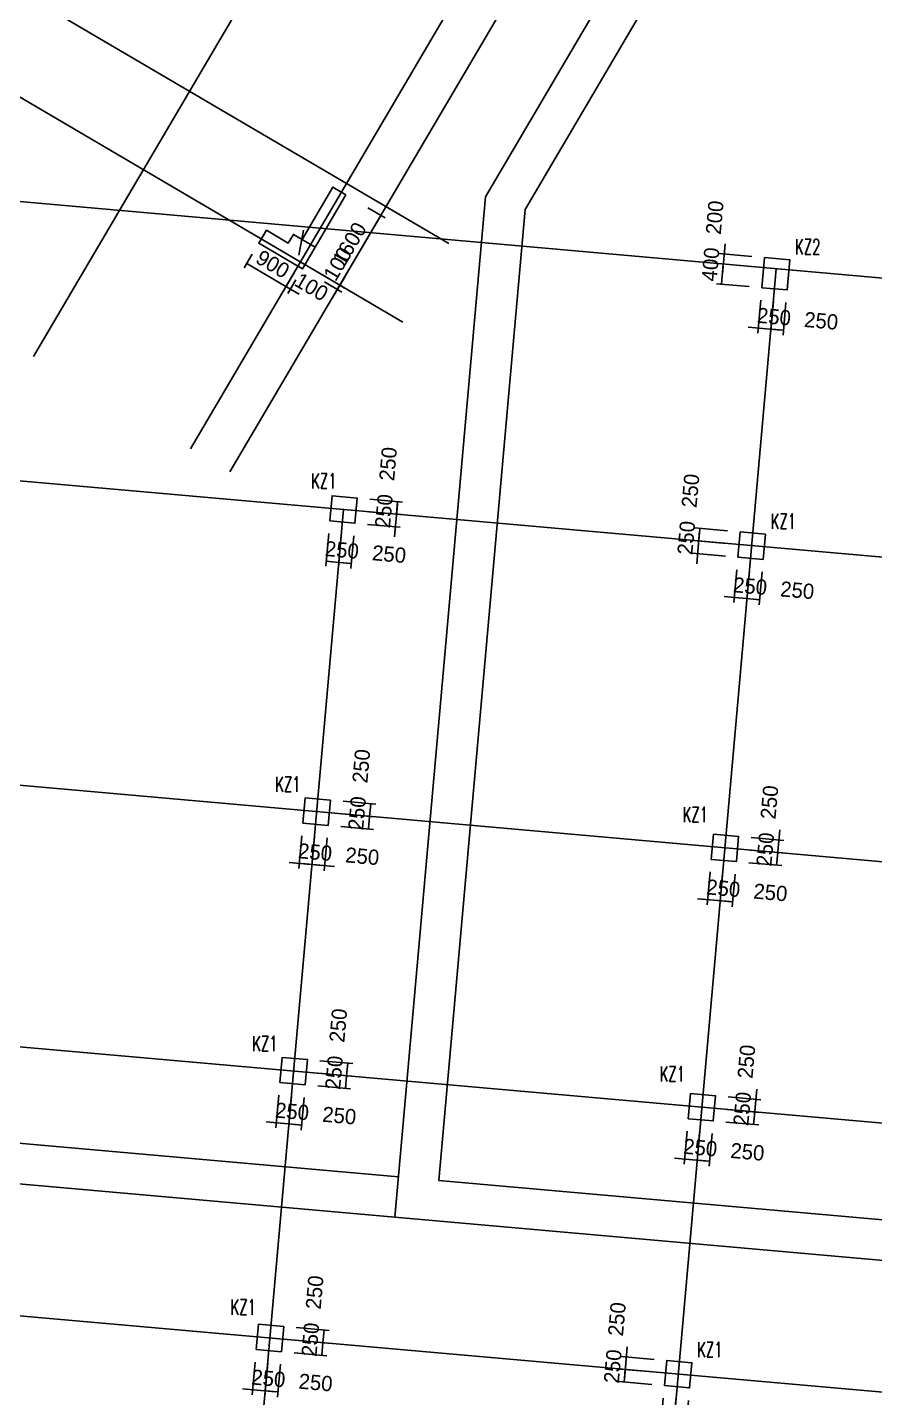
# Model space of a CAD drawing. Extents: x 387171 to 699106, y 11966 to 245688.
# Drawn here: x 621972 to 638718, y 80573 to 107673 of the extents above; entities that cross this region are included whole.
import ezdxf

# ---------------------------------------------------------------- set-up
doc = ezdxf.new("R2010")
doc.units = 0
doc.header["$LTSCALE"] = 100
doc.header["$MEASUREMENT"] = 0
for name, color, linetype in [('b边缘构件', 235, 'Continuous'), ('COLU', 7, 'Continuous'), ('DIM', 3, 'Continuous'), ('DOTE', 253, 'Continuous'), ('NUM', 7, 'Continuous'), ('wall-主楼', 2, 'Continuous'), ('Y阴影', 254, 'Continuous'), ('小尺寸', 4, 'Continuous'), ('边缘构件标注', 1, 'Continuous')]:
    doc.layers.add(name, color=color, linetype=linetype)
doc.styles.add('hztxt', font='hztxt')
doc.styles.get("Standard").update_dxf_attribs({"font": 'standard'})
doc.dimstyles.get("Standard").update_dxf_attribs({"dimtxt": 300, "dimasz": 100, "dimexe": 100, "dimexo": 250, "dimgap": 100, "dimtad": 0, "dimtoh": 1, "dimdec": 0, "dimdsep": 46, "dimcen": 0.09, "dimclrt": 7, "dimadec": 0, "dimazin": 0, "dimtfac": 1, "dimtdec": 4, "dimtofl": 0, "dimtmove": 0, "dimatfit": 3, "dimfxl": 1, "dimtolj": 1, "dimtzin": 0, "dimarcsym": 0})

# ---------------------------------------------------------------- blocks, each defined once
blk = doc.blocks.new('*D1763')
at = {"layer": '小尺寸', "color": 0, "linetype": 'ByBlock', "lineweight": -2}
for p, q in [((626416, 103188), (626256, 102916)), ((626307, 103002), (627083, 102546)), ((627243, 102818), (627032, 102460))]:
    blk.add_line(p, q, dxfattribs=at)
for points in [[(626307, 103002), (626402, 102966), (626385, 102937)], [(627083, 102546), (626988, 102582), (627005, 102611)]]:
    blk.add_solid(points, dxfattribs=at)
at = {"layer": '小尺寸', "color": 7, "linetype": 'Continuous', "lineweight": -2, "insert": (626822, 102990), "char_height": 300, "width": 556.67, "attachment_point": 5, "rotation": 329.5454, "style": 'hztxt'}
blk.add_mtext('900', dxfattribs=at)
blk = doc.blocks.new('*D1351')
at = {"layer": '小尺寸', "color": 0, "linetype": 'ByBlock', "lineweight": -2}
for p, q in [((627243, 102818), (627032, 102460)), ((626910, 102647), (627341, 102394)), ((627278, 102681), (627118, 102409))]:
    blk.add_line(p, q, dxfattribs=at)
for points in [[(627083, 102546), (626988, 102582), (627005, 102611)], [(627169, 102495), (627264, 102459), (627247, 102430)]]:
    blk.add_solid(points, dxfattribs=at)
at = {"layer": '小尺寸', "color": 7, "linetype": 'Continuous', "lineweight": -2, "insert": (627587, 102539), "char_height": 300, "width": 476.67, "attachment_point": 5, "rotation": 329.5454, "style": 'hztxt'}
blk.add_mtext('100', dxfattribs=at)
blk = doc.blocks.new('*D914')
at = {"layer": '小尺寸', "color": 0, "linetype": 'ByBlock', "lineweight": -2}
for p, q in [((627806, 102777), (628235, 102525)), ((627997, 102317), (628250, 102748)), ((627842, 102640), (628184, 102439))]:
    blk.add_line(p, q, dxfattribs=at)
for points in [[(628098, 102489), (628062, 102395), (628033, 102411)], [(628149, 102575), (628185, 102670), (628214, 102653)]]:
    blk.add_solid(points, dxfattribs=at)
at = {"layer": '小尺寸', "color": 7, "linetype": 'Continuous', "lineweight": -2, "insert": (628105, 102994), "char_height": 300, "width": 476.67, "attachment_point": 5, "rotation": 59.5454, "style": 'hztxt'}
blk.add_mtext('100', dxfattribs=at)
blk = doc.blocks.new('*D497')
at = {"layer": '小尺寸', "color": 0, "linetype": 'ByBlock', "lineweight": -2}
for p, q in [((628703, 104105), (629046, 103904)), ((628149, 102575), (628960, 103955)), ((627806, 102777), (628235, 102525))]:
    blk.add_line(p, q, dxfattribs=at)
for points in [[(628960, 103955), (628923, 103860), (628895, 103877)], [(628149, 102575), (628185, 102670), (628214, 102653)]]:
    blk.add_solid(points, dxfattribs=at)
at = {"layer": '小尺寸', "color": 7, "linetype": 'Continuous', "lineweight": -2, "insert": (628339, 103392), "char_height": 300, "width": 685, "attachment_point": 5, "rotation": 59.5454, "style": 'hztxt'}
blk.add_mtext('1600', dxfattribs=at)
blk = doc.blocks.new('*D2643')
at = {"layer": 'DIM', "color": 0, "linetype": 'ByBlock', "lineweight": -2}
for p, q in [((627927, 97662), (627869, 97014)), ((628176, 97639), (628118, 96992)), ((627878, 97114), (628127, 97092))]:
    blk.add_line(p, q, dxfattribs=at)
for points in [[(627878, 97114), (627979, 97121), (627976, 97088)], [(628127, 97092), (628026, 97084), (628029, 97117)]]:
    blk.add_solid(points, dxfattribs=at)
at = {"layer": 'DIM', "color": 7, "linetype": 'Continuous', "lineweight": -2, "insert": (628189, 97337), "char_height": 300, "width": 566.67, "attachment_point": 5, "rotation": 354.9316, "style": 'hztxt'}
blk.add_mtext('250', dxfattribs=at)
blk = doc.blocks.new('*D2198')
at = {"layer": 'DIM', "color": 0, "linetype": 'ByBlock', "lineweight": -2}
for p, q in [((628176, 97639), (628118, 96992)), ((628425, 97617), (628367, 96970)), ((628127, 97092), (628376, 97069))]:
    blk.add_line(p, q, dxfattribs=at)
for points in [[(628127, 97092), (628228, 97099), (628225, 97066)], [(628376, 97069), (628275, 97062), (628278, 97095)]]:
    blk.add_solid(points, dxfattribs=at)
at = {"layer": 'DIM', "color": 7, "linetype": 'Continuous', "lineweight": -2, "insert": (629122, 97254), "char_height": 300, "width": 566.67, "attachment_point": 5, "rotation": 354.9316, "style": 'hztxt'}
blk.add_mtext('250', dxfattribs=at)
blk = doc.blocks.new('*D2151')
at = {"layer": 'DIM', "color": 0, "linetype": 'ByBlock', "lineweight": -2}
for p, q in [((629226, 97596), (629284, 98244)), ((628696, 97844), (629343, 97787)), ((628718, 98093), (629366, 98036))]:
    blk.add_line(p, q, dxfattribs=at)
for points in [[(629266, 98045), (629258, 98146), (629291, 98143)], [(629244, 97796), (629252, 97695), (629218, 97698)]]:
    blk.add_solid(points, dxfattribs=at)
at = {"layer": 'DIM', "color": 7, "linetype": 'Continuous', "lineweight": -2, "insert": (629020, 98107), "char_height": 300, "width": 566.67, "attachment_point": 5, "rotation": 84.9316, "style": 'hztxt'}
blk.add_mtext('250', dxfattribs=at)
blk = doc.blocks.new('*D1683')
at = {"layer": 'DIM', "color": 0, "linetype": 'ByBlock', "lineweight": -2}
for p, q in [((628740, 98342), (629388, 98285)), ((629266, 98045), (629288, 98294)), ((628718, 98093), (629366, 98036))]:
    blk.add_line(p, q, dxfattribs=at)
for points in [[(629266, 98045), (629258, 98146), (629291, 98143)], [(629288, 98294), (629296, 98193), (629263, 98196)]]:
    blk.add_solid(points, dxfattribs=at)
at = {"layer": 'DIM', "color": 7, "linetype": 'Continuous', "lineweight": -2, "insert": (629103, 99039), "char_height": 300, "width": 566.67, "attachment_point": 5, "rotation": 84.9316, "style": 'hztxt'}
blk.add_mtext('250', dxfattribs=at)
blk = doc.blocks.new('*D1063')
at = {"layer": 'DIM', "color": 0, "linetype": 'ByBlock', "lineweight": -2}
for p, q in [((635010, 85840), (634953, 85192)), ((635259, 85817), (635202, 85170)), ((634762, 85309), (635410, 85252))]:
    blk.add_line(p, q, dxfattribs=at)
for points in [[(634962, 85292), (634860, 85284), (634863, 85317)], [(635211, 85270), (635312, 85277), (635309, 85244)]]:
    blk.add_solid(points, dxfattribs=at)
at = {"layer": 'DIM', "color": 7, "linetype": 'Continuous', "lineweight": -2, "insert": (635273, 85515), "char_height": 300, "width": 566.67, "attachment_point": 5, "rotation": 354.9316, "style": 'hztxt'}
blk.add_mtext('250', dxfattribs=at)
blk = doc.blocks.new('*D982')
at = {"layer": 'DIM', "color": 0, "linetype": 'ByBlock', "lineweight": -2}
for p, q in [((635259, 85817), (635202, 85170)), ((635508, 85795), (635451, 85148)), ((635211, 85270), (635460, 85247))]:
    blk.add_line(p, q, dxfattribs=at)
for points in [[(635211, 85270), (635312, 85277), (635309, 85244)], [(635460, 85247), (635359, 85240), (635361, 85273)]]:
    blk.add_solid(points, dxfattribs=at)
at = {"layer": 'DIM', "color": 7, "linetype": 'Continuous', "lineweight": -2, "insert": (636205, 85432), "char_height": 300, "width": 566.67, "attachment_point": 5, "rotation": 354.9316, "style": 'hztxt'}
blk.add_mtext('250', dxfattribs=at)
blk = doc.blocks.new('*D581')
at = {"layer": 'DIM', "color": 0, "linetype": 'ByBlock', "lineweight": -2}
for p, q in [((635801, 86271), (636449, 86214)), ((636327, 85974), (636349, 86223)), ((635779, 86022), (636427, 85965))]:
    blk.add_line(p, q, dxfattribs=at)
for points in [[(636349, 86223), (636357, 86122), (636324, 86125)], [(636327, 85974), (636319, 86075), (636353, 86072)]]:
    blk.add_solid(points, dxfattribs=at)
at = {"layer": 'DIM', "color": 7, "linetype": 'Continuous', "lineweight": -2, "insert": (636104, 86285), "char_height": 300, "width": 566.67, "attachment_point": 5, "rotation": 84.9316, "style": 'hztxt'}
blk.add_mtext('250', dxfattribs=at)
blk = doc.blocks.new('*D125')
at = {"layer": 'DIM', "color": 0, "linetype": 'ByBlock', "lineweight": -2}
for p, q in [((635823, 86520), (636471, 86463)), ((636332, 86023), (636389, 86671)), ((635801, 86271), (636449, 86214))]:
    blk.add_line(p, q, dxfattribs=at)
for points in [[(636371, 86472), (636364, 86573), (636397, 86570)], [(636349, 86223), (636357, 86122), (636324, 86125)]]:
    blk.add_solid(points, dxfattribs=at)
at = {"layer": 'DIM', "color": 7, "linetype": 'Continuous', "lineweight": -2, "insert": (636186, 87217), "char_height": 300, "width": 566.67, "attachment_point": 5, "rotation": 84.9316, "style": 'hztxt'}
blk.add_mtext('250', dxfattribs=at)
blk = doc.blocks.new('*D88')
at = {"layer": 'DIM', "color": 0, "linetype": 'ByBlock', "lineweight": -2}
for p, q in [((626942, 86555), (626884, 85908)), ((627191, 86533), (627133, 85886)), ((626694, 86025), (627341, 85967))]:
    blk.add_line(p, q, dxfattribs=at)
for points in [[(626893, 86007), (626792, 86000), (626795, 86033)], [(627142, 85985), (627243, 85993), (627240, 85960)]]:
    blk.add_solid(points, dxfattribs=at)
at = {"layer": 'DIM', "color": 7, "linetype": 'Continuous', "lineweight": -2, "insert": (627204, 86231), "char_height": 300, "width": 566.67, "attachment_point": 5, "rotation": 354.9316, "style": 'hztxt'}
blk.add_mtext('250', dxfattribs=at)
blk = doc.blocks.new('*D2644')
at = {"layer": 'DIM', "color": 0, "linetype": 'ByBlock', "lineweight": -2}
for p, q in [((627191, 86533), (627133, 85886)), ((627440, 86511), (627382, 85863)), ((627142, 85985), (627391, 85963))]:
    blk.add_line(p, q, dxfattribs=at)
for points in [[(627142, 85985), (627243, 85993), (627240, 85960)], [(627391, 85963), (627290, 85955), (627293, 85989)]]:
    blk.add_solid(points, dxfattribs=at)
at = {"layer": 'DIM', "color": 7, "linetype": 'Continuous', "lineweight": -2, "insert": (628137, 86148), "char_height": 300, "width": 566.67, "attachment_point": 5, "rotation": 354.9316, "style": 'hztxt'}
blk.add_mtext('250', dxfattribs=at)
blk = doc.blocks.new('*D2244')
at = {"layer": 'DIM', "color": 0, "linetype": 'ByBlock', "lineweight": -2}
for p, q in [((627711, 86738), (628358, 86680)), ((627733, 86987), (628381, 86929)), ((628259, 86689), (628281, 86938))]:
    blk.add_line(p, q, dxfattribs=at)
for points in [[(628259, 86689), (628251, 86790), (628284, 86787)], [(628281, 86938), (628289, 86837), (628255, 86840)]]:
    blk.add_solid(points, dxfattribs=at)
at = {"layer": 'DIM', "color": 7, "linetype": 'Continuous', "lineweight": -2, "insert": (628035, 87000), "char_height": 300, "width": 566.67, "attachment_point": 5, "rotation": 84.9316, "style": 'hztxt'}
blk.add_mtext('250', dxfattribs=at)
blk = doc.blocks.new('*D2154')
at = {"layer": 'DIM', "color": 0, "linetype": 'ByBlock', "lineweight": -2}
for p, q in [((627755, 87236), (628403, 87178)), ((628281, 86938), (628303, 87187)), ((627733, 86987), (628381, 86929))]:
    blk.add_line(p, q, dxfattribs=at)
for points in [[(628281, 86938), (628273, 87039), (628306, 87036)], [(628303, 87187), (628311, 87086), (628278, 87089)]]:
    blk.add_solid(points, dxfattribs=at)
at = {"layer": 'DIM', "color": 7, "linetype": 'Continuous', "lineweight": -2, "insert": (628118, 87933), "char_height": 300, "width": 566.67, "attachment_point": 5, "rotation": 84.9316, "style": 'hztxt'}
blk.add_mtext('250', dxfattribs=at)
blk = doc.blocks.new('*D1307')
at = {"layer": 'DIM', "color": 0, "linetype": 'ByBlock', "lineweight": -2}
for p, q in [((635764, 103392), (635711, 102794)), ((636276, 102945), (635629, 103002)), ((636294, 103144), (635646, 103201))]:
    blk.add_line(p, q, dxfattribs=at)
for points in [[(635746, 103192), (635738, 103293), (635771, 103290)], [(635728, 102993), (635736, 102892), (635703, 102895)]]:
    blk.add_solid(points, dxfattribs=at)
at = {"layer": 'DIM', "color": 7, "linetype": 'Continuous', "lineweight": -2, "insert": (635559, 103913), "char_height": 300, "width": 566.67, "attachment_point": 5, "rotation": 84.9316, "style": 'hztxt'}
blk.add_mtext('200', dxfattribs=at)
blk = doc.blocks.new('*D1221')
at = {"layer": 'DIM', "color": 0, "linetype": 'ByBlock', "lineweight": -2}
for p, q in [((636276, 102945), (635629, 103002)), ((635728, 102993), (635693, 102595)), ((636241, 102546), (635593, 102604))]:
    blk.add_line(p, q, dxfattribs=at)
for points in [[(635728, 102993), (635736, 102892), (635703, 102895)], [(635693, 102595), (635685, 102696), (635718, 102693)]]:
    blk.add_solid(points, dxfattribs=at)
at = {"layer": 'DIM', "color": 7, "linetype": 'Continuous', "lineweight": -2, "insert": (635477, 102986), "char_height": 300, "width": 576.67, "attachment_point": 5, "rotation": 84.9316, "style": 'hztxt'}
blk.add_mtext('400', dxfattribs=at)
blk = doc.blocks.new('*D800')
at = {"layer": 'DIM', "color": 0, "linetype": 'ByBlock', "lineweight": -2}
for p, q in [((636468, 102275), (636410, 101628)), ((636717, 102253), (636659, 101605)), ((636220, 101745), (636867, 101687))]:
    blk.add_line(p, q, dxfattribs=at)
for points in [[(636419, 101727), (636318, 101719), (636321, 101753)], [(636668, 101705), (636769, 101713), (636766, 101680)]]:
    blk.add_solid(points, dxfattribs=at)
at = {"layer": 'DIM', "color": 7, "linetype": 'Continuous', "lineweight": -2, "insert": (636730, 101951), "char_height": 300, "width": 566.67, "attachment_point": 5, "rotation": 354.9316, "style": 'hztxt'}
blk.add_mtext('250', dxfattribs=at)
blk = doc.blocks.new('*D351')
at = {"layer": 'DIM', "color": 0, "linetype": 'ByBlock', "lineweight": -2}
for p, q in [((636717, 102253), (636659, 101605)), ((636966, 102231), (636908, 101583)), ((636668, 101705), (636917, 101683))]:
    blk.add_line(p, q, dxfattribs=at)
for points in [[(636668, 101705), (636769, 101713), (636766, 101680)], [(636917, 101683), (636816, 101675), (636819, 101708)]]:
    blk.add_solid(points, dxfattribs=at)
at = {"layer": 'DIM', "color": 7, "linetype": 'Continuous', "lineweight": -2, "insert": (637663, 101868), "char_height": 300, "width": 566.67, "attachment_point": 5, "rotation": 354.9316, "style": 'hztxt'}
blk.add_mtext('250', dxfattribs=at)
blk = doc.blocks.new('*D2490')
at = {"layer": 'DIM', "color": 0, "linetype": 'ByBlock', "lineweight": -2}
for p, q in [((635812, 97715), (635165, 97772)), ((635265, 97764), (635242, 97515)), ((635790, 97466), (635143, 97523))]:
    blk.add_line(p, q, dxfattribs=at)
for points in [[(635242, 97515), (635235, 97616), (635268, 97613)], [(635265, 97764), (635272, 97663), (635239, 97666)]]:
    blk.add_solid(points, dxfattribs=at)
at = {"layer": 'DIM', "color": 7, "linetype": 'Continuous', "lineweight": -2, "insert": (635080, 98509), "char_height": 300, "width": 566.67, "attachment_point": 5, "rotation": 84.9316, "style": 'hztxt'}
blk.add_mtext('250', dxfattribs=at)
blk = doc.blocks.new('*D2008')
at = {"layer": 'DIM', "color": 0, "linetype": 'ByBlock', "lineweight": -2}
for p, q in [((635260, 97714), (635203, 97066)), ((635790, 97466), (635143, 97523)), ((635768, 97217), (635121, 97274))]:
    blk.add_line(p, q, dxfattribs=at)
for points in [[(635242, 97515), (635235, 97616), (635268, 97613)], [(635220, 97266), (635228, 97165), (635195, 97167)]]:
    blk.add_solid(points, dxfattribs=at)
at = {"layer": 'DIM', "color": 7, "linetype": 'Continuous', "lineweight": -2, "insert": (634997, 97577), "char_height": 300, "width": 566.67, "attachment_point": 5, "rotation": 84.9316, "style": 'hztxt'}
blk.add_mtext('250', dxfattribs=at)
blk = doc.blocks.new('*D1974')
at = {"layer": 'DIM', "color": 0, "linetype": 'ByBlock', "lineweight": -2}
for p, q in [((635995, 96946), (635938, 96298)), ((636244, 96924), (636187, 96276)), ((635747, 96416), (636395, 96358))]:
    blk.add_line(p, q, dxfattribs=at)
for points in [[(635947, 96398), (635846, 96390), (635848, 96423)], [(636196, 96376), (636297, 96384), (636294, 96351)]]:
    blk.add_solid(points, dxfattribs=at)
at = {"layer": 'DIM', "color": 7, "linetype": 'Continuous', "lineweight": -2, "insert": (636258, 96621), "char_height": 300, "width": 566.67, "attachment_point": 5, "rotation": 354.9316, "style": 'hztxt'}
blk.add_mtext('250', dxfattribs=at)
blk = doc.blocks.new('*D1524')
at = {"layer": 'DIM', "color": 0, "linetype": 'ByBlock', "lineweight": -2}
for p, q in [((636244, 96924), (636187, 96276)), ((636493, 96902), (636436, 96254)), ((636196, 96376), (636445, 96354))]:
    blk.add_line(p, q, dxfattribs=at)
for points in [[(636196, 96376), (636297, 96384), (636294, 96351)], [(636445, 96354), (636344, 96346), (636347, 96379)]]:
    blk.add_solid(points, dxfattribs=at)
at = {"layer": 'DIM', "color": 7, "linetype": 'Continuous', "lineweight": -2, "insert": (637190, 96539), "char_height": 300, "width": 566.67, "attachment_point": 5, "rotation": 354.9316, "style": 'hztxt'}
blk.add_mtext('250', dxfattribs=at)
blk = doc.blocks.new('*D2024')
at = {"layer": 'DIM', "color": 0, "linetype": 'ByBlock', "lineweight": -2}
for p, q in [((635465, 90969), (635408, 90322)), ((635714, 90947), (635657, 90300)), ((635217, 90439), (635865, 90382))]:
    blk.add_line(p, q, dxfattribs=at)
for points in [[(635417, 90422), (635315, 90414), (635318, 90447)], [(635666, 90399), (635767, 90407), (635764, 90374)]]:
    blk.add_solid(points, dxfattribs=at)
at = {"layer": 'DIM', "color": 7, "linetype": 'Continuous', "lineweight": -2, "insert": (635728, 90645), "char_height": 300, "width": 566.67, "attachment_point": 5, "rotation": 354.9316, "style": 'hztxt'}
blk.add_mtext('250', dxfattribs=at)
blk = doc.blocks.new('*D1939')
at = {"layer": 'DIM', "color": 0, "linetype": 'ByBlock', "lineweight": -2}
for p, q in [((635714, 90947), (635657, 90300)), ((635963, 90925), (635906, 90278)), ((635666, 90399), (635915, 90377))]:
    blk.add_line(p, q, dxfattribs=at)
for points in [[(635666, 90399), (635767, 90407), (635764, 90374)], [(635915, 90377), (635814, 90370), (635816, 90403)]]:
    blk.add_solid(points, dxfattribs=at)
at = {"layer": 'DIM', "color": 7, "linetype": 'Continuous', "lineweight": -2, "insert": (636660, 90562), "char_height": 300, "width": 566.67, "attachment_point": 5, "rotation": 354.9316, "style": 'hztxt'}
blk.add_mtext('250', dxfattribs=at)
blk = doc.blocks.new('*D1536')
at = {"layer": 'DIM', "color": 0, "linetype": 'ByBlock', "lineweight": -2}
for p, q in [((636256, 91401), (636904, 91344)), ((636782, 91104), (636804, 91353)), ((636234, 91152), (636882, 91095))]:
    blk.add_line(p, q, dxfattribs=at)
for points in [[(636804, 91353), (636812, 91251), (636779, 91254)], [(636782, 91104), (636774, 91205), (636808, 91202)]]:
    blk.add_solid(points, dxfattribs=at)
at = {"layer": 'DIM', "color": 7, "linetype": 'Continuous', "lineweight": -2, "insert": (636559, 91415), "char_height": 300, "width": 566.67, "attachment_point": 5, "rotation": 84.9316, "style": 'hztxt'}
blk.add_mtext('250', dxfattribs=at)
blk = doc.blocks.new('*D1064')
at = {"layer": 'DIM', "color": 0, "linetype": 'ByBlock', "lineweight": -2}
for p, q in [((636278, 91650), (636926, 91593)), ((636787, 91153), (636844, 91801)), ((636256, 91401), (636904, 91344))]:
    blk.add_line(p, q, dxfattribs=at)
for points in [[(636826, 91602), (636819, 91703), (636852, 91700)], [(636804, 91353), (636812, 91251), (636779, 91254)]]:
    blk.add_solid(points, dxfattribs=at)
at = {"layer": 'DIM', "color": 7, "linetype": 'Continuous', "lineweight": -2, "insert": (636641, 92347), "char_height": 300, "width": 566.67, "attachment_point": 5, "rotation": 84.9316, "style": 'hztxt'}
blk.add_mtext('250', dxfattribs=at)
blk = doc.blocks.new('*D1032')
at = {"layer": 'DIM', "color": 0, "linetype": 'ByBlock', "lineweight": -2}
for p, q in [((627397, 91685), (627339, 91038)), ((627646, 91663), (627588, 91015)), ((627149, 91155), (627796, 91097))]:
    blk.add_line(p, q, dxfattribs=at)
for points in [[(627348, 91137), (627247, 91129), (627250, 91163)], [(627597, 91115), (627698, 91123), (627695, 91090)]]:
    blk.add_solid(points, dxfattribs=at)
at = {"layer": 'DIM', "color": 7, "linetype": 'Continuous', "lineweight": -2, "insert": (627659, 91360), "char_height": 300, "width": 566.67, "attachment_point": 5, "rotation": 354.9316, "style": 'hztxt'}
blk.add_mtext('250', dxfattribs=at)
blk = doc.blocks.new('*D579')
at = {"layer": 'DIM', "color": 0, "linetype": 'ByBlock', "lineweight": -2}
for p, q in [((627646, 91663), (627588, 91015)), ((627895, 91641), (627837, 90993)), ((627398, 91133), (628045, 91075))]:
    blk.add_line(p, q, dxfattribs=at)
for points in [[(627597, 91115), (627496, 91107), (627499, 91140)], [(627846, 91093), (627947, 91101), (627944, 91068)]]:
    blk.add_solid(points, dxfattribs=at)
at = {"layer": 'DIM', "color": 7, "linetype": 'Continuous', "lineweight": -2, "insert": (628592, 91278), "char_height": 300, "width": 566.67, "attachment_point": 5, "rotation": 354.9316, "style": 'hztxt'}
blk.add_mtext('250', dxfattribs=at)
blk = doc.blocks.new('*D171')
at = {"layer": 'DIM', "color": 0, "linetype": 'ByBlock', "lineweight": -2}
for p, q in [((628188, 92117), (628835, 92059)), ((628714, 91819), (628736, 92068)), ((628166, 91868), (628813, 91810))]:
    blk.add_line(p, q, dxfattribs=at)
for points in [[(628714, 91819), (628706, 91920), (628739, 91917)], [(628736, 92068), (628744, 91967), (628710, 91970)]]:
    blk.add_solid(points, dxfattribs=at)
at = {"layer": 'DIM', "color": 7, "linetype": 'Continuous', "lineweight": -2, "insert": (628490, 92130), "char_height": 300, "width": 566.67, "attachment_point": 5, "rotation": 84.9316, "style": 'hztxt'}
blk.add_mtext('250', dxfattribs=at)
blk = doc.blocks.new('*D86')
at = {"layer": 'DIM', "color": 0, "linetype": 'ByBlock', "lineweight": -2}
for p, q in [((628210, 92366), (628858, 92308)), ((628736, 92068), (628758, 92317)), ((628188, 92117), (628835, 92059))]:
    blk.add_line(p, q, dxfattribs=at)
for points in [[(628736, 92068), (628728, 92169), (628761, 92166)], [(628758, 92317), (628766, 92216), (628733, 92219)]]:
    blk.add_solid(points, dxfattribs=at)
at = {"layer": 'DIM', "color": 7, "linetype": 'Continuous', "lineweight": -2, "insert": (628573, 93063), "char_height": 300, "width": 566.67, "attachment_point": 5, "rotation": 84.9316, "style": 'hztxt'}
blk.add_mtext('250', dxfattribs=at)
blk = doc.blocks.new('*D2910')
at = {"layer": 'DIM', "color": 0, "linetype": 'ByBlock', "lineweight": -2}
for p, q in [((633829, 81577), (633772, 80930)), ((634359, 81329), (633712, 81387)), ((634337, 81080), (633690, 81138))]:
    blk.add_line(p, q, dxfattribs=at)
for points in [[(633811, 81378), (633804, 81479), (633837, 81476)], [(633789, 81129), (633797, 81028), (633764, 81031)]]:
    blk.add_solid(points, dxfattribs=at)
at = {"layer": 'DIM', "color": 7, "linetype": 'Continuous', "lineweight": -2, "insert": (633626, 82124), "char_height": 300, "width": 566.67, "attachment_point": 5, "rotation": 84.9316, "style": 'hztxt'}
blk.add_mtext('250', dxfattribs=at)
blk = doc.blocks.new('*D2473')
at = {"layer": 'DIM', "color": 0, "linetype": 'ByBlock', "lineweight": -2}
for p, q in [((634337, 81080), (633690, 81138)), ((633789, 81129), (633767, 80880)), ((634315, 80831), (633668, 80889))]:
    blk.add_line(p, q, dxfattribs=at)
for points in [[(633789, 81129), (633797, 81028), (633764, 81031)], [(633767, 80880), (633759, 80981), (633793, 80978)]]:
    blk.add_solid(points, dxfattribs=at)
at = {"layer": 'DIM', "color": 7, "linetype": 'Continuous', "lineweight": -2, "insert": (633544, 81191), "char_height": 300, "width": 566.67, "attachment_point": 5, "rotation": 84.9316, "style": 'hztxt'}
blk.add_mtext('250', dxfattribs=at)
blk = doc.blocks.new('*D2059')
at = {"layer": 'DIM', "color": 0, "linetype": 'ByBlock', "lineweight": -2}
for p, q in [((634542, 80560), (634485, 79913)), ((634791, 80538), (634734, 79891)), ((634294, 80030), (634942, 79973))]:
    blk.add_line(p, q, dxfattribs=at)
for points in [[(634493, 80012), (634392, 80005), (634395, 80038)], [(634742, 79990), (634843, 79998), (634841, 79965)]]:
    blk.add_solid(points, dxfattribs=at)
at = {"layer": 'DIM', "color": 7, "linetype": 'Continuous', "lineweight": -2, "insert": (634805, 80236), "char_height": 300, "width": 566.67, "attachment_point": 5, "rotation": 354.9316, "style": 'hztxt'}
blk.add_mtext('250', dxfattribs=at)
blk = doc.blocks.new('*D1972')
at = {"layer": 'DIM', "color": 0, "linetype": 'ByBlock', "lineweight": -2}
for p, q in [((634791, 80538), (634734, 79891)), ((635040, 80516), (634983, 79869)), ((634742, 79990), (634991, 79968))]:
    blk.add_line(p, q, dxfattribs=at)
for points in [[(634742, 79990), (634843, 79998), (634841, 79965)], [(634991, 79968), (634890, 79960), (634893, 79994)]]:
    blk.add_solid(points, dxfattribs=at)
at = {"layer": 'DIM', "color": 7, "linetype": 'Continuous', "lineweight": -2, "insert": (635737, 80153), "char_height": 300, "width": 566.67, "attachment_point": 5, "rotation": 354.9316, "style": 'hztxt'}
blk.add_mtext('250', dxfattribs=at)
blk = doc.blocks.new('*D1566')
at = {"layer": 'DIM', "color": 0, "linetype": 'ByBlock', "lineweight": -2}
for p, q in [((626474, 81276), (626416, 80628)), ((626723, 81254), (626665, 80606)), ((626226, 80746), (626873, 80688))]:
    blk.add_line(p, q, dxfattribs=at)
for points in [[(626425, 80728), (626324, 80720), (626327, 80753)], [(626674, 80706), (626775, 80714), (626772, 80680)]]:
    blk.add_solid(points, dxfattribs=at)
at = {"layer": 'DIM', "color": 7, "linetype": 'Continuous', "lineweight": -2, "insert": (626736, 80951), "char_height": 300, "width": 566.67, "attachment_point": 5, "rotation": 354.9316, "style": 'hztxt'}
blk.add_mtext('250', dxfattribs=at)
blk = doc.blocks.new('*D1097')
at = {"layer": 'DIM', "color": 0, "linetype": 'ByBlock', "lineweight": -2}
for p, q in [((626723, 81254), (626665, 80606)), ((626972, 81232), (626914, 80584)), ((626674, 80706), (626923, 80684))]:
    blk.add_line(p, q, dxfattribs=at)
for points in [[(626674, 80706), (626775, 80714), (626772, 80680)], [(626923, 80684), (626822, 80676), (626825, 80709)]]:
    blk.add_solid(points, dxfattribs=at)
at = {"layer": 'DIM', "color": 7, "linetype": 'Continuous', "lineweight": -2, "insert": (627669, 80869), "char_height": 300, "width": 566.67, "attachment_point": 5, "rotation": 354.9316, "style": 'hztxt'}
blk.add_mtext('250', dxfattribs=at)
blk = doc.blocks.new('*D680')
at = {"layer": 'DIM', "color": 0, "linetype": 'ByBlock', "lineweight": -2}
for p, q in [((627265, 81708), (627912, 81650)), ((627791, 81410), (627813, 81659)), ((627243, 81459), (627890, 81401))]:
    blk.add_line(p, q, dxfattribs=at)
for points in [[(627813, 81659), (627820, 81558), (627787, 81561)], [(627791, 81410), (627783, 81511), (627816, 81508)]]:
    blk.add_solid(points, dxfattribs=at)
at = {"layer": 'DIM', "color": 7, "linetype": 'Continuous', "lineweight": -2, "insert": (627567, 81721), "char_height": 300, "width": 566.67, "attachment_point": 5, "rotation": 84.9316, "style": 'hztxt'}
blk.add_mtext('250', dxfattribs=at)
blk = doc.blocks.new('*D604')
at = {"layer": 'DIM', "color": 0, "linetype": 'ByBlock', "lineweight": -2}
for p, q in [((627287, 81957), (627934, 81899)), ((627813, 81659), (627835, 81908)), ((627265, 81708), (627912, 81650))]:
    blk.add_line(p, q, dxfattribs=at)
for points in [[(627835, 81908), (627843, 81807), (627809, 81810)], [(627813, 81659), (627805, 81760), (627838, 81757)]]:
    blk.add_solid(points, dxfattribs=at)
at = {"layer": 'DIM', "color": 7, "linetype": 'Continuous', "lineweight": -2, "insert": (627650, 82654), "char_height": 300, "width": 566.67, "attachment_point": 5, "rotation": 84.9316, "style": 'hztxt'}
blk.add_mtext('250', dxfattribs=at)
blk = doc.blocks.new('后浇带现场')
at = {"color": 6, "lineweight": 30}
for points in [[(821257, 720830), (821257, 688843), (805860, 662656), (825600, 651049), (814026, 631365), (812236, 611185), (845904, 608199)], [(822057, 720830), (822057, 688625), (806955, 662940), (826695, 651333), (814807, 631115), (813104, 611911), (845975, 608996)], [(812307, 611982), (780627, 614792)], [(812236, 611185), (780557, 613995)]]:
    blk.add_lwpolyline(points, dxfattribs=at)

msp = doc.modelspace()

# ---------------------------------------------------------------- hatches: boundary and pattern name
at = {"layer": 'Y阴影'}
h = msp.add_hatch(dxfattribs=at)
h.set_pattern_fill('ANSI31', color=256, scale=25, angle=-30.45463, style=0)
h.set_pattern_definition([])
h.paths.add_polyline_path([(627660.2, 103326.8), (627406.7, 102895.8), (626544.7, 103402.6), (626696.8, 103661.2), (627127.8, 103407.8), (627229.1, 103580.2)], flags=0)

# ---------------------------------------------------------------- linework, layer by layer
at = {"layer": 'b边缘构件'}
msp.add_lwpolyline([(627660.2, 103326.8), (627406.7, 102895.8), (626544.7, 103402.6), (626696.8, 103661.2), (627127.8, 103407.8), (627229.1, 103580.2), (627660.2, 103326.8)], dxfattribs=at)
at = {"layer": 'COLU'}
for points in [[(636489.9, 102524), (636988, 102479.9), (637041, 103077.5), (636542.9, 103121.7)], [(627949, 97910.5), (628447, 97866.4), (628491.2, 98364.4), (627993.1, 98408.6)], [(636017.3, 97194.9), (636515.3, 97150.8), (636559.5, 97648.8), (636061.5, 97693)], [(627418.9, 91934), (627916.9, 91889.8), (627961.1, 92387.9), (627463.1, 92432)], [(635487.2, 91218.4), (635985.3, 91174.2), (636029.4, 91672.3), (635531.4, 91716.4)], [(626963.9, 86804.1), (627462, 86760), (627506.1, 87258), (627008.1, 87302.2)], [(635032.2, 86088.5), (635530.3, 86044.4), (635574.5, 86542.4), (635076.4, 86586.6)], [(626495.7, 81524.8), (626993.7, 81480.7), (627037.9, 81978.7), (626539.9, 82022.9)], [(634564, 80809.3), (635062.1, 80765.1), (635106.2, 81263.1), (634608.2, 81307.3)]]:
    msp.add_lwpolyline(points, close=True, dxfattribs=at)
at = {"layer": 'DOTE'}
for p, q in [((580177.5, 130781.5), (629391, 101845)), ((637589.2, 118639.1), (625971.5, 98880.3)), ((611730.8, 114316.9), (630303.4, 103396.7)), ((627307.3, 110030.5), (622092.3, 101161.2)), ((630410.6, 108205.8), (625195.6, 99336.5)), ((666955.8, 100223.5), (587358.1, 107283.1)), ((636774.3, 102900.4), (631338.3, 41609.5)), ((666469.9, 94745), (595896.9, 101004.2)), ((628220.1, 98137.5), (625759.7, 70396.4)), ((665939.9, 88768.5), (595366.9, 95027.7)), ((665484.9, 83638.6), (587740.1, 90533.9)), ((665016.7, 78359.4), (587271.8, 85254.6))]:
    msp.add_line(p, q, dxfattribs=at)
at = {"layer": 'wall-主楼'}
msp.add_lwpolyline([(628268.4, 104361.2), (628009.8, 104513.3), (627401.5, 103478.8), (627229.1, 103580.2), (627127.8, 103407.8), (626696.8, 103661.2), (626544.7, 103402.6), (627406.7, 102895.8), (628268.4, 104361.2)], dxfattribs=at)
at = {"layer": '边缘构件标注', "color": 200}
msp.add_line((627430.5, 103665.6), (627334, 103170.5), dxfattribs=at)

# ---------------------------------------------------------------- block references
at = {"color": 3, "lineweight": 30}
msp.add_blockref('后浇带现场', (-182998.7, -527042.1), dxfattribs=at)

# ---------------------------------------------------------------- texts
at = {"layer": 'NUM', "color": 200, "width": 0.7}
for s, p in [('KZ2', (637147, 103183.6)), ('KZ1', (627581.6, 98551.7)), ('KZ1', (636665.6, 97754.9)), ('KZ1', (626871.9, 92551.3)), ('KZ1', (634925.1, 91951.1)), ('KZ1', (626416.9, 87421.5)), ('KZ1', (634470.1, 86821.3)), ('KZ1', (625988.9, 82211.7)), ('KZ1', (635212.3, 81369.2))]:
    msp.add_text(s, height=300, dxfattribs=at).set_placement(p)

# ---------------------------------------------------------------- dimensions: what is measured, and where the dimension line sits
at = {"layer": 'DIM', "color": 200}
for p1, p2, picture, middle in [((636542.9, 103121.7), (636525.3, 102922.5), '*D1307', (635516.3, 103431.7)), ((636525.3, 102922.5), (636489.9, 102524), '*D1221', (635424.8, 102399.6)), ((636489.9, 102524), (636738.9, 102501.9), '*D800', (636224.1, 101995.4)), ((636738.9, 102501.9), (636988, 102479.9), '*D351', (637156.6, 101912.7)), ((628469.1, 98115.4), (628491.2, 98364.4), '*D1683', (629058.3, 98533)), ((636061.5, 97693), (636039.4, 97444), '*D2490', (635034.8, 98003)), ((628447, 97866.4), (628469.1, 98115.4), '*D2151', (628975.6, 97600.5)), ((627949, 97910.5), (628198, 97888.4), '*D2643', (627683.1, 97381.9)), ((628198, 97888.4), (628447, 97866.4), '*D2198', (628615.6, 97299.2)), ((636039.4, 97444), (636017.3, 97194.9), '*D2008', (634952.1, 97070.5)), ((636017.3, 97194.9), (636266.3, 97172.9), '*D1974', (635751.5, 96666.4)), ((636266.3, 97172.9), (636515.3, 97150.8), '*D1524', (636684, 96583.7)), ((627939, 92138.8), (627961.1, 92387.9), '*D86', (628528.2, 92556.5)), ((627916.9, 91889.8), (627939, 92138.8), '*D171', (628445.5, 91624)), ((636007.3, 91423.3), (636029.4, 91672.3), '*D1064', (636596.5, 91840.9)), ((627418.9, 91934), (627667.9, 91911.9), '*D1032', (627153.1, 91405.4)), ((627667.9, 91911.9), (627916.9, 91889.8), '*D579', (628085.6, 91322.7)), ((635985.3, 91174.2), (636007.3, 91423.3), '*D1536', (636513.8, 90908.4)), ((635487.2, 91218.4), (635736.2, 91196.3), '*D2024', (635221.4, 90689.8)), ((635736.2, 91196.3), (635985.3, 91174.2), '*D1939', (636153.9, 90607.1)), ((627484, 87009), (627506.1, 87258), '*D2154', (628073.2, 87426.6)), ((635552.4, 86293.4), (635574.5, 86542.4), '*D125', (636141.6, 86711)), ((627462, 86760), (627484, 87009), '*D2244', (627990.5, 86494.1)), ((626963.9, 86804.1), (627212.9, 86782), '*D88', (626698.1, 86275.5)), ((627212.9, 86782), (627462, 86760), '*D2644', (627630.6, 86192.8)), ((635530.3, 86044.4), (635552.4, 86293.4), '*D581', (636058.9, 85778.6)), ((635032.2, 86088.5), (635281.3, 86066.5), '*D1063', (634766.4, 85560)), ((635281.3, 86066.5), (635530.3, 86044.4), '*D982', (635698.9, 85477.2)), ((627015.8, 81729.7), (627037.9, 81978.7), '*D604', (627605, 82147.4)), ((634608.2, 81307.3), (634586.1, 81058.3), '*D2910', (633581.6, 81617.3)), ((626993.7, 81480.7), (627015.8, 81729.7), '*D680', (627522.3, 81214.9)), ((626495.7, 81524.8), (626744.7, 81502.8), '*D1566', (626229.9, 80996.3)), ((626744.7, 81502.8), (626993.7, 81480.7), '*D1097', (627162.4, 80913.6)), ((634586.1, 81058.3), (634564, 80809.3), '*D2473', (633498.9, 80684.8)), ((634564, 80809.3), (634813, 80787.2), '*D2059', (634298.2, 80280.7)), ((634813, 80787.2), (635062.1, 80765.1), '*D1972', (635230.7, 80198))]:
    dim = msp.add_aligned_dim(p1=p1, p2=p2, distance=-800, dimstyle='Standard', dxfattribs=at)
    dim.commit()
    dim.dimension.update_dxf_attribs({"geometry": picture, "text_midpoint": middle})
at = {"layer": '小尺寸'}
for base, p1, p2, angle, picture, middle in [((628959.8, 103954.7), (627590.7, 102903.6), (628487.9, 104232.2), 59.54537, '*D497', (628338.8, 103391.7)), ((627082.8, 102546.1), (626543, 103403.6), (627369.5, 103033.7), 329.54537, '*D1763', (626821.6, 102989.6)), ((628148.9, 102575.4), (627626.2, 102766.7), (627590.7, 102903.6), 59.54537, '*D914', (627908, 102659)), ((627169, 102495.4), (627369.5, 103033.7), (627405, 102896.8), 329.54537, '*D1351', (627252.6, 102736.2))]:
    dim = msp.add_linear_dim(base=base, p1=p1, p2=p2, angle=angle, dimstyle='Standard', dxfattribs=at)
    dim.commit()
    dim.dimension.update_dxf_attribs({"geometry": picture, "text_midpoint": middle})

doc.saveas('drawing.dxf')
